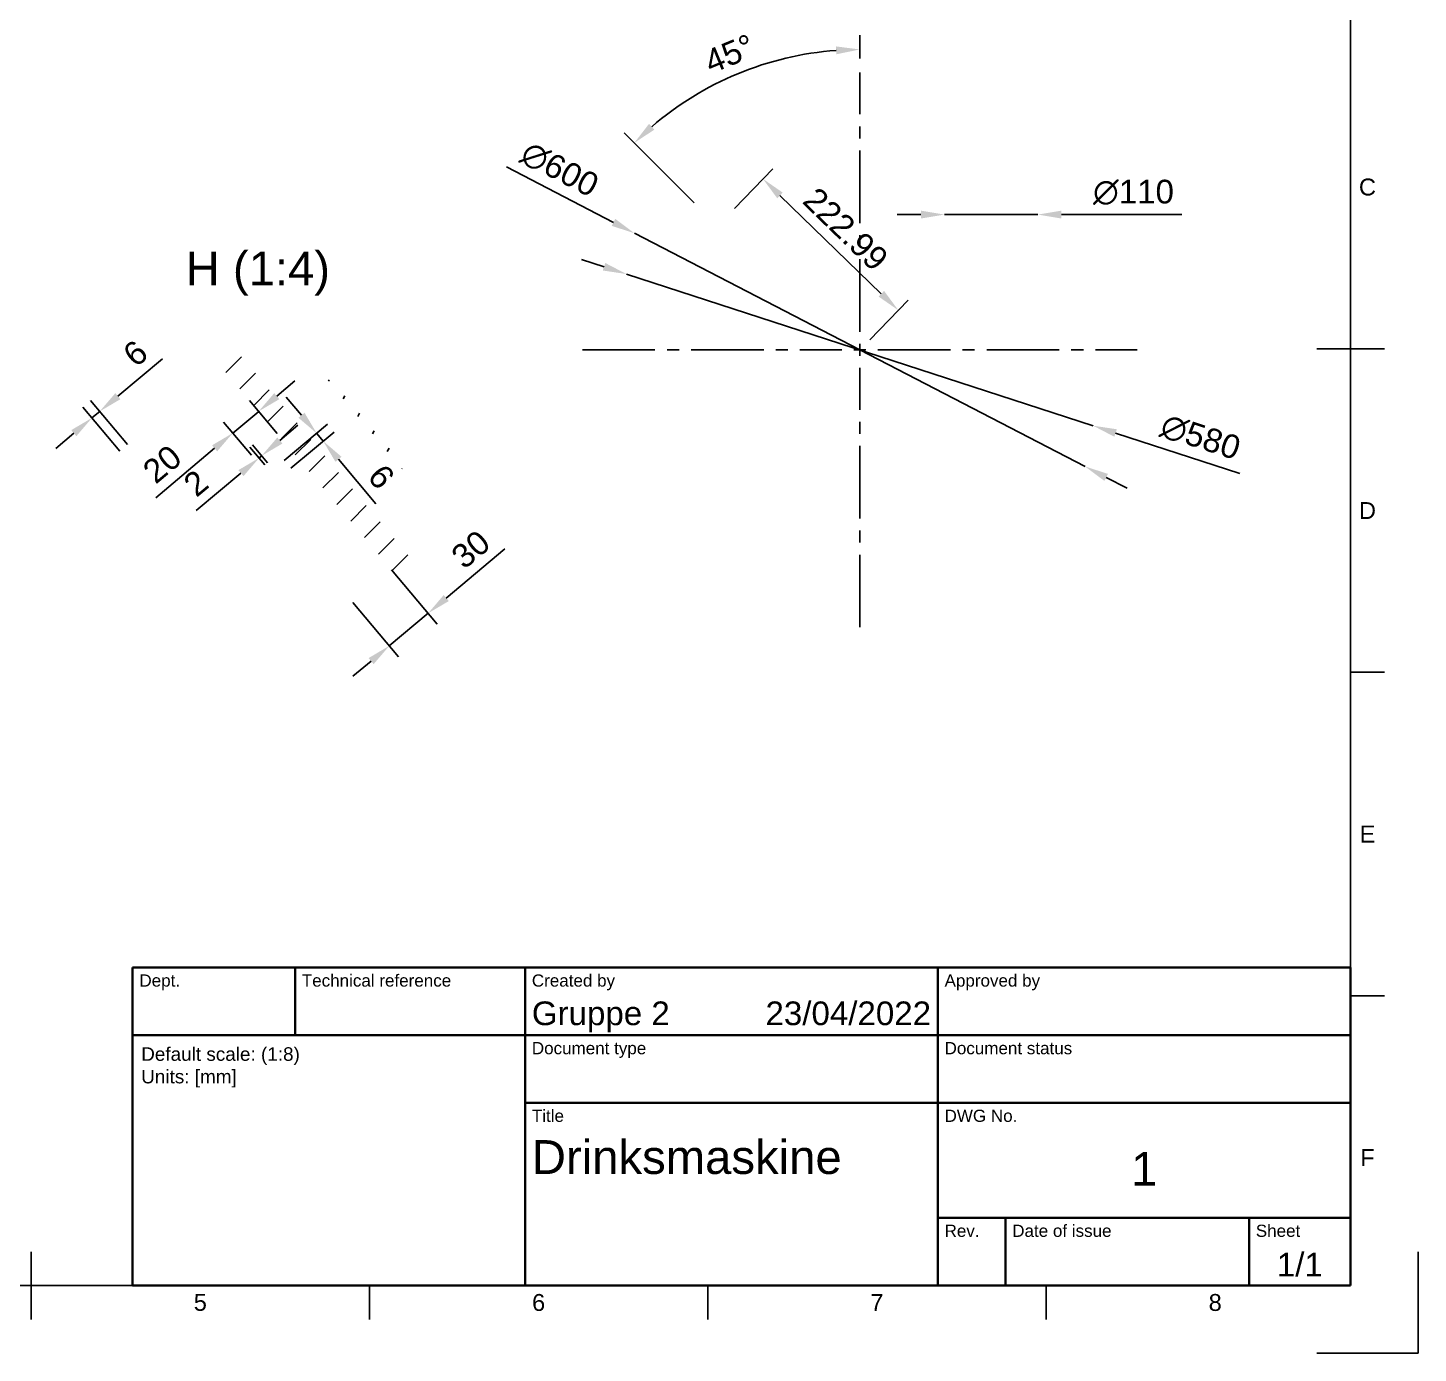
# Paper-space layout 'Sheet1' of a CAD drawing. Header units: millimetres. Extents: x 0 to 420, y 0 to 297.
# Drawn here: x 214.5 to 420, y 0 to 196 of the extents above; entities that cross this region are included whole.
import ezdxf
from ezdxf.enums import TextEntityAlignment as Align

# ---------------------------------------------------------------- set-up
doc = ezdxf.new("R2010")
doc.units = ezdxf.units.MM
doc.header["$LTSCALE"] = 0.75
doc.linetypes.add('CENTER2', pattern=[28.575000000000003, 19.05, -3.175, 3.175, -3.175])
for name, color, linetype, lineweight in [('Annotations', 7, 'Continuous', 25), ('Border', 7, 'Continuous', 25), ('Center Lines', 7, 'CENTER2', 25), ('Dimensions', 7, 'Continuous', 25), ('Hatching', 7, 'Continuous', 25), ('TitleBlock', 7, 'Continuous', 35)]:
    doc.layers.add(name, color=color, linetype=linetype, lineweight=lineweight)
doc.styles.add('FusionTitle', font='Arial.ttf')
doc.styles.get("Standard").update_dxf_attribs({"font": 'Arial.ttf'})
doc.dimstyles.new('ISO-25', dxfattribs={"dimtxt": 3.5, "dimasz": 3.5, "dimexe": 2.1, "dimexo": 2.1, "dimgap": 1.4, "dimtad": 1, "dimzin": 12, "dimdsep": 46, "dimtxsty": 'Standard', "dimcen": 0, "dimclrd": 256, "dimclre": 256, "dimclrt": 256, "dimazin": 3, "dimtp": 0.1, "dimtm": 0.1000000001, "dimtfac": 0.7142857142857143, "dimtmove": 0, "dimatfit": 3, "dimfxl": 1, "dimtzin": 12, "dimarcsym": 0})

# ---------------------------------------------------------------- blocks, each defined once
blk = doc.blocks.new('ISO_A3_SHEET')
at = {"layer": 'Border'}
for p, q in [((410, 287), (410, 10)), ((415, 148.5), (405, 148.5)), ((415, 100.66667), (410, 100.66667)), ((415, 52.83334000000001), (410, 52.83334000000001)), ((215, 5), (215, 15)), ((20, 10), (410, 10)), ((265, 4.999999999999996), (265.0000000000001, 9.999999999999996)), ((315, 4.999999999999996), (315.0000000000001, 9.999999999999996)), ((365, 4.999999999999996), (365, 9.999999999999996))]:
    blk.add_line(p, q, dxfattribs=at)
at = {"layer": 'Defpoints'}
for p, q in [((420, 0), (420, 15)), ((405, 0), (420, 0))]:
    blk.add_line(p, q, dxfattribs=at)
at = {"layer": 'Border', "style": 'FusionTitle'}
for s, p in [('C', (412.5, 172.41667)), ('D', (412.5, 124.58334)), ('E', (412.5, 76.75001000000003)), ('F', (412.5, 28.91668000000003)), ('5', (240, 7.499999999999996)), ('6', (290, 7.499999999999996)), ('7', (339.9999999999999, 7.499999999999996)), ('8', (389.9999999999998, 7.499999999999996))]:
    blk.add_text(s, height=2.5, dxfattribs=at).set_placement(p, align=Align.MIDDLE)
blk = doc.blocks.new('ISO_TITLEBLOCK')
at = {"layer": 'TitleBlock'}
for p, q in [((0, 47), (-180, 47)), ((-180, 47), (-180, 0)), ((-156, 37), (-156, 47)), ((-122, 0), (-122, 47)), ((-61, 0), (-61, 47)), ((0, 0), (0, 47)), ((-180, 37), (0, 37)), ((-122, 27), (0, 27)), ((-61, 10), (0, 10)), ((-51, 0), (-50.99999999999994, 10)), ((-15, 0), (-15, 10)), ((-180, 0), (0, 0))]:
    blk.add_line(p, q, dxfattribs=at)
at = {"layer": 'TitleBlock', "style": 'FusionTitle'}
for s, p in [('Dept.', (-179, 46)), ('Technical reference', (-155, 46)), ('Created by', (-121, 46)), ('Approved by', (-60, 46)), ('Document type', (-121, 36)), ('Document status', (-60, 36)), ('Title', (-121, 26)), ('DWG No.', (-60, 26)), ('Rev.', (-60, 9)), ('Date of issue', (-49.99999999999994, 9)), ('Sheet', (-14, 9))]:
    blk.add_text(s, height=1.8, dxfattribs=at).set_placement(p, align=Align.TOP_LEFT)
for tag, height, p in [('DEPT', 3.5, (-179, 42)), ('TECHNICAL_REFERENCE', 3.5, (-155, 42)), ('CREATED_BY', 3.5, (-121, 42)), ('APPROVED_BY', 3.5, (-60, 42)), ('DOCUMENT_TYPE', 3.5, (-121, 32)), ('DOCUMENT_STATUS', 3.5, (-60, 32)), ('TITLE_1', 5, (-121, 21.5)), ('TITLE_2', 5, (-121, 14)), ('TITLE_3', 5, (-121, 6.5)), ('DATE_OF_ISSUE', 3.5, (-50, 5))]:
    blk.add_attdef(tag, text='', height=height, dxfattribs=at).set_placement(p, align=Align.TOP_LEFT)
for tag, p in [('CREATED_DATE', (-61.99999999999999, 42)), ('APPROVED_DATE', (-0.9928376534788512, 42))]:
    blk.add_attdef(tag, text='', height=3.5, dxfattribs=at).set_placement(p, align=Align.TOP_RIGHT)
for tag, height, p in [('DRAWING_NUMBER', 5, (-30.50000000000001, 19.75143246930423)), ('REV', 3.5, (-56, 4.85)), ('SHEET', 3.5, (-7.5, 4.85))]:
    blk.add_attdef(tag, text='', height=height, dxfattribs=at).set_placement(p, align=Align.TOP_CENTER)
blk = doc.blocks.new('*D24')
at = {"layer": 'Defpoints', "color": 0, "transparency": 16777216}
for p in [(304.1728972389651, 165.577538336112), (370.775389880525, 131.0940934105979)]:
    blk.add_point(p, dxfattribs=at)
at = {"layer": 'Dimensions', "lineweight": -2, "transparency": 16777216}
for p, q in [((285.2320448454758, 175.3841659028649), (301.0647809156923, 167.1867657659693)), ((370.775389880525, 131.0940934105979), (304.1728972389651, 165.577538336112)), ((373.8835062037978, 129.4848659807406), (376.9916225270706, 127.8756385508833))]:
    blk.add_line(p, q, dxfattribs=at)
at = {"layer": 'Dimensions', "transparency": 16777216}
for points in [[(301.3329854873352, 167.7047851531814), (300.7965763440494, 166.6687463787572), (304.1728972389651, 165.577538336112)], [(374.1517107754407, 130.0028853679527), (373.6153016321549, 128.9668465935285), (370.775389880525, 131.0940934105979)]]:
    blk.add_solid(points, dxfattribs=at)
at = {"layer": 'Dimensions', "transparency": 16777216, "insert": (293.1046794261375, 175.0071718066386), "char_height": 3.5, "attachment_point": 5, "rotation": 332.6271351617475}
blk.add_mtext('∅600', dxfattribs=at)
blk = doc.blocks.new('*D25')
at = {"layer": 'Defpoints', "color": 0, "transparency": 16777216}
for p in [(303.0002842175538, 159.5436489402246), (371.9480029019361, 137.1279828064853)]:
    blk.add_point(p, dxfattribs=at)
at = {"layer": 'Dimensions', "lineweight": -2, "transparency": 16777216}
for p, q in [((299.6717736603767, 160.6257845466809), (296.3432631031997, 161.7079201531373)), ((303.0002842175538, 159.5436489402246), (371.9480029019361, 137.1279828064853)), ((393.6229541659798, 130.0812163540091), (375.2765134591132, 136.045847200029))]:
    blk.add_line(p, q, dxfattribs=at)
at = {"layer": 'Dimensions', "transparency": 16777216}
for points in [[(299.8521295947861, 161.1805363062105), (299.4914177259673, 160.0710327871514), (303.0002842175538, 159.5436489402246)], [(375.4568693935227, 136.6005989595585), (375.0961575247039, 135.4910954404994), (371.9480029019361, 137.1279828064853)]]:
    blk.add_solid(points, dxfattribs=at)
at = {"layer": 'Dimensions', "transparency": 16777216, "insert": (387.8251254141999, 135.4202875798174), "char_height": 3.5, "attachment_point": 5, "rotation": 341.9900830514434}
blk.add_mtext('∅580', dxfattribs=at)
blk = doc.blocks.new('*D26')
at = {"layer": 'Defpoints', "color": 0, "transparency": 16777216}
for p in [(350.0109176650251, 168.3384949821055), (363.7609176650251, 168.3384949821053)]:
    blk.add_point(p, dxfattribs=at)
at = {"layer": 'Dimensions', "lineweight": -2, "transparency": 16777216}
for p, q in [((346.5109176650251, 168.3384949821055), (343.0109176650251, 168.3384949821056)), ((350.0109176650251, 168.3384949821055), (363.7609176650251, 168.3384949821053)), ((385.0899081152297, 168.3384949821051), (367.2609176650251, 168.3384949821053))]:
    blk.add_line(p, q, dxfattribs=at)
at = {"layer": 'Dimensions', "transparency": 16777216}
for points in [[(346.5109176650251, 168.9218283154389), (346.5109176650251, 167.7551616487722), (350.0109176650251, 168.3384949821055)], [(367.2609176650251, 168.9218283154386), (367.2609176650251, 167.7551616487719), (363.7609176650251, 168.3384949821053)]]:
    blk.add_solid(points, dxfattribs=at)
at = {"layer": 'Dimensions', "transparency": 16777216, "insert": (377.9254128901275, 171.6233858415868), "char_height": 3.5, "attachment_point": 5}
blk.add_mtext('∅110', dxfattribs=at)
blk = doc.blocks.new('*U59')
at = {"layer": 'Center Lines', "color": 0, "ltscale": 0.75, "transparency": 16777216}
for p, q in [((0, 2.67890625), (0, 41)), ((-41, 0), (-2.678906249999997, 0)), ((2.67890625, 0), (41, 0)), ((0, -41), (0, -2.678906249999997))]:
    blk.add_line(p, q, dxfattribs=at)
at = {"layer": 'Center Lines', "color": 0, "linetype": 'Continuous', "ltscale": 0.75, "transparency": 16777216}
for p, q in [((-0.89296875, 0), (0.89296875, 0)), ((0, -0.89296875), (0, 0.89296875))]:
    blk.add_line(p, q, dxfattribs=at)
blk = doc.blocks.new('*D100')
at = {"layer": 'Defpoints', "color": 0, "transparency": 16777216}
for p in [(266.9243704907102, 117.4398479642234), (261.1790371673177, 112.6189408915746), (273.6736403924186, 109.3963813114739)]:
    blk.add_point(p, dxfattribs=at)
at = {"layer": 'Dimensions', "lineweight": -2, "transparency": 16777216}
for p, q in [((276.3547959433351, 111.6461379453767), (285.010575610032, 118.9091994712534)), ((268.2742244710519, 115.8311546336735), (275.0234943727603, 107.787687980924)), ((262.5288911476594, 111.0102475610247), (269.2781610493678, 102.9667809082752)), ((267.9283070690262, 104.5754742388251), (273.6736403924186, 109.3963813114739)), ((265.2471515181097, 102.3257176049223), (262.5659959671931, 100.0759609710195))]:
    blk.add_line(p, q, dxfattribs=at)
at = {"layer": 'Dimensions', "transparency": 16777216}
for points in [[(275.9798365043513, 112.0929972038628), (276.7297553823189, 111.1992786868907), (273.6736403924186, 109.3963813114739)], [(264.8721920791259, 102.7725768634083), (265.6221109570935, 101.8788583464362), (267.9283070690262, 104.5754742388251)]]:
    blk.add_solid(points, dxfattribs=at)
at = {"layer": 'Dimensions', "transparency": 16777216, "insert": (279.9739286210956, 118.8448492917698), "char_height": 3.5, "attachment_point": 5, "rotation": 39.99999999999815}
blk.add_mtext('30', dxfattribs=at)
blk = doc.blocks.new('*D101')
at = {"layer": 'Defpoints', "color": 0, "transparency": 16777216}
for p in [(244.7948898836488, 136.0341168456313), (252.7275003105705, 134.3590190049993), (248.8972780949756, 131.1450809565666)]:
    blk.add_point(p, dxfattribs=at)
at = {"layer": 'Dimensions', "lineweight": -2, "transparency": 16777216}
for p, q in [((251.3062676501601, 141.497811527967), (253.9874232010765, 143.7475681618699)), ((251.3776463302287, 135.9677123355492), (247.2752581189019, 140.8567482246139)), ((248.6251120992437, 139.2480548940641), (244.7948898836488, 136.0341168456313)), ((247.5474241146338, 132.7537742871164), (243.445035903307, 137.6428101761812)), ((242.1137343327324, 133.7843602117284), (233.4104034761833, 126.4813984999841))]:
    blk.add_line(p, q, dxfattribs=at)
at = {"layer": 'Dimensions', "transparency": 16777216}
for points in [[(250.9313082111763, 141.9446707864531), (251.6812270891439, 141.0509522694809), (248.6251120992437, 139.2480548940641)], [(241.7387748937486, 134.2312194702145), (242.4886937717162, 133.3375009532424), (244.7948898836488, 136.0341168456313)]]:
    blk.add_solid(points, dxfattribs=at)
at = {"layer": 'Dimensions', "transparency": 16777216, "insert": (234.37292350922, 131.4493888594494), "char_height": 3.5, "attachment_point": 5, "rotation": 40.00000000000057}
blk.add_mtext('20', dxfattribs=at)
blk = doc.blocks.new('*D105')
at = {"layer": 'Defpoints', "color": 0, "transparency": 16777216}
for p in [(317.4714644509945, 167.7475899786349), (343.1632561328199, 154.1981081396667), (337.4741435597449, 148.3358158733548)]:
    blk.add_point(p, dxfattribs=at)
at = {"layer": 'Dimensions', "lineweight": -2, "transparency": 16777216}
for p, q in [((318.9339622263537, 169.2546069848659), (324.6230747994286, 175.1168992511778)), ((325.6722720344544, 171.1723859526815), (340.6515611224349, 156.635604431932)), ((338.9366413351041, 149.8428328795858), (344.6257539081791, 155.7051251458977))]:
    blk.add_line(p, q, dxfattribs=at)
at = {"layer": 'Dimensions', "transparency": 16777216}
for points in [[(326.0785214164986, 171.5910017877456), (325.2660226524102, 170.7537701176173), (323.1605770240694, 173.6098822449467)], [(341.0578105044792, 157.0542202669962), (340.2453117403908, 156.2169885968678), (343.1632561328199, 154.1981081396667)]]:
    blk.add_solid(points, dxfattribs=at)
at = {"layer": 'Dimensions', "transparency": 16777216, "insert": (335.3814348598532, 166.1910768221587), "char_height": 3.5, "attachment_point": 5, "rotation": 315.8589190975339}
blk.add_mtext('222.99', dxfattribs=at)
blk = doc.blocks.new('*D106')
at = {"layer": 'Defpoints', "color": 0, "transparency": 16777216}
for p in [(325.2770870668308, 191.1436250606685), (337.474143559745, 189.3358158733549), (314.4927771352461, 168.6049569508236), (318.3288314231831, 164.7689026628866), (337.474143559745, 151.0147221233549)]:
    blk.add_point(p, dxfattribs=at)
at = {"layer": 'Dimensions', "lineweight": -2, "transparency": 16777216}
for p, q in [((337.474143559745, 191.4358158733549), (337.474143559745, 194.8493980111751)), ((313.0078528947544, 170.0898811913154), (302.6662412778238, 180.431492808246))]:
    blk.add_line(p, q, dxfattribs=at)
blk.add_arc((337.474143559745, 145.6235905263248), 47.12580748485036, 94.25629515315366, 130.7437048468464, dxfattribs=at)
at = {"layer": 'Dimensions', "transparency": 16777216}
for points in [[(333.9548957355316, 193.2023577550239), (333.9982194847814, 192.0364957718278), (337.474143559745, 192.7493980111751)], [(307.1131130103775, 180.900320044285), (306.3193586130129, 181.7553434754115), (304.1511655183156, 178.9465685677543)]]:
    blk.add_solid(points, dxfattribs=at)
at = {"layer": 'Dimensions', "transparency": 16777216, "insert": (318.2230045225555, 192.0999514810377), "char_height": 3.5, "attachment_point": 5, "rotation": 22.500000000000004}
blk.add_mtext('45°', dxfattribs=at)
blk = doc.blocks.new('*D107')
at = {"layer": 'Defpoints', "color": 0, "transparency": 16777216}
for p in [(258.1674923070931, 134.8423344669118), (250.8045872606893, 130.6222277113564), (251.768765336364, 129.4731650257702)]:
    blk.add_point(p, dxfattribs=at)
at = {"layer": 'Dimensions', "lineweight": -2, "transparency": 16777216}
for p, q in [((254.9535575975158, 138.6725527034147), (252.7038009636133, 141.3537082543314)), ((252.4132805912394, 131.972081691698), (258.8120075619685, 137.3412511328395)), ((253.3774586669141, 130.8230190061118), (259.7761856376432, 136.1921884472534)), ((257.2033142314184, 135.991397152498), (258.1674923070931, 134.8423344669118)), ((260.4172489409956, 132.1611789159951), (265.9523254943106, 125.5647315482964))]:
    blk.add_line(p, q, dxfattribs=at)
at = {"layer": 'Dimensions', "transparency": 16777216}
for points in [[(255.400416856002, 139.0475121423984), (254.5066983390298, 138.2975932644309), (257.2033142314184, 135.991397152498)], [(260.8641081994818, 132.5361383549788), (259.9703896825096, 131.7862194770113), (258.1674923070931, 134.8423344669118)]]:
    blk.add_solid(points, dxfattribs=at)
at = {"layer": 'Dimensions', "transparency": 16777216, "insert": (266.7510533551493, 129.5709450764667), "char_height": 3.5, "attachment_point": 5, "rotation": 309.99999999999295}
blk.add_mtext('6', dxfattribs=at)
blk = doc.blocks.new('*D108')
at = {"layer": 'Defpoints', "color": 0, "transparency": 16777216}
for p in [(225.1330764463951, 139.241743897211), (229.4450910821236, 131.7692992234705), (230.5941577468024, 132.7334806380002)]:
    blk.add_point(p, dxfattribs=at)
at = {"layer": 'Dimensions', "lineweight": -2, "transparency": 16777216}
for p, q in [((227.8142319973118, 141.4915005311136), (234.4106793650105, 147.0265770844287)), ((228.0952371017821, 133.3779925540205), (222.6341558013749, 139.8862558132313)), ((229.2443037664608, 134.3421739685502), (223.7832224660536, 140.850437227761)), ((223.9840097817165, 138.2775624826812), (225.1330764463951, 139.241743897211)), ((221.3028542307998, 136.0278058487787), (218.6216986798831, 133.7780492148761))]:
    blk.add_line(p, q, dxfattribs=at)
at = {"layer": 'Dimensions', "transparency": 16777216}
for points in [[(227.4392725583281, 141.9383597895997), (228.1891914362956, 141.0446412726275), (225.1330764463951, 139.241743897211)], [(220.927894791816, 136.4746651072648), (221.6778136697835, 135.5809465902925), (223.9840097817165, 138.2775624826812)]]:
    blk.add_solid(points, dxfattribs=at)
at = {"layer": 'Dimensions', "transparency": 16777216, "insert": (230.4044658368401, 147.8253049452673), "char_height": 3.5, "attachment_point": 5, "rotation": 39.99999999999368}
blk.add_mtext('6', dxfattribs=at)
blk = doc.blocks.new('*D111')
at = {"layer": 'Defpoints', "color": 0, "transparency": 16777216}
for p in [(248.6905418332769, 132.36378703095), (250.9029215861809, 129.7271755122468), (251.2859438077402, 130.0485693170902)]:
    blk.add_point(p, dxfattribs=at)
at = {"layer": 'Dimensions', "lineweight": -2, "transparency": 16777216}
for p, q in [((251.7547196057515, 134.9349374696978), (254.4358751566668, 137.184694103602)), ((249.5530676058384, 131.3358688427959), (247.3406878529344, 133.9724803614992)), ((249.9360898273976, 131.6572626476394), (247.7237100744937, 134.2938741663426)), ((249.0735640548362, 132.6851808357935), (248.6905418332769, 132.36378703095)), ((246.0093862823617, 130.1140303970458), (239.4074522389142, 124.5743499761266))]:
    blk.add_line(p, q, dxfattribs=at)
at = {"layer": 'Dimensions', "transparency": 16777216}
for points in [[(251.3797601667675, 135.3817967281836), (252.1296790447356, 134.4880782112119), (249.0735640548362, 132.6851808357935)], [(245.6344268433776, 130.5608896555317), (246.3843457213457, 129.6671711385599), (248.6905418332769, 132.36378703095)]]:
    blk.add_solid(points, dxfattribs=at)
at = {"layer": 'Dimensions', "transparency": 16777216, "insert": (239.3384566470664, 128.63783854121), "char_height": 3.5, "attachment_point": 5, "rotation": 40.00000000002932}
blk.add_mtext('2', dxfattribs=at)

psp = doc.layouts.new('Sheet1')

# ---------------------------------------------------------------- hatches: boundary and pattern name
at = {"layer": 'Hatching'}
h = psp.add_hatch(dxfattribs=at)
h.set_pattern_fill('ANSI31', color=256, angle=1.90833280887811e-14, style=0)
h.set_pattern_definition([(45.00000000000001, (0, 0), (-2.245064030267289, 2.245064030267288), [])])
edge = h.paths.add_edge_path(flags=0)
edge.add_ellipse((246.4616383754049, 122.5743001195334), major_axis=(-24.31115398837417, 4.664720311061505), ratio=1, start_angle=170.8554678696197, end_angle=180)
edge.add_line((270.7727923637791, 117.9095798084718), (246.0893732344997, 147.3261332332991))
edge.add_ellipse((246.4616383754053, 122.5743001195331), major_axis=(4.301230561832544, -24.37808933203781), ratio=1, start_angle=170.8554678696197, end_angle=180)
edge.add_line((242.1604078135728, 146.9523894515709), (269.7224689044327, 114.1052041272375))
h = psp.add_hatch(dxfattribs=at)
h.set_pattern_fill('ANSI31', color=256, angle=15.00000000000002, style=0)
h.set_pattern_definition([(60.00000000000002, (0, 0), (-2.749630657015593, 1.587499999999999), [])])
edge = h.paths.add_edge_path(flags=0)
edge.add_ellipse((246.46163837541, 122.5743001195349), major_axis=(-22.84970052231514, -9.522762722399351), ratio=1, start_angle=176.469983555085, end_angle=180)
edge.add_line((269.311338897725, 132.0970628419343), (259.8075377904573, 143.4232519548214))
edge.add_ellipse((246.461638375405, 122.5743001195329), major_axis=(-12.03687797739287, -21.63112092297179), ratio=1, start_angle=176.4699835550858, end_angle=180)
edge.add_line((258.4985163527979, 144.2054210425047), (269.8543158922656, 130.6721061445644))

# ---------------------------------------------------------------- block references
at = {"layer": 'Border'}
psp.add_blockref('ISO_A3_SHEET', (0, 0), dxfattribs=at)
at = {"layer": 'Center Lines', "ltscale": 0.75}
psp.add_blockref('*U59', (337.474143559745, 148.3358158733549), dxfattribs=at)
at = {"layer": 'TitleBlock'}
psp.add_blockref('ISO_TITLEBLOCK', (409.9999997691789, 10.00000048458233), dxfattribs=at).add_auto_attribs({'CREATED_DATE': '23/04/2022', 'SHEET': '1/1', 'DRAWING_NUMBER': '1', 'TITLE_1': 'Drinksmaskine', 'CREATED_BY': 'Gruppe 2'})

# ---------------------------------------------------------------- texts
at = {"layer": 'Annotations', "insert": (248.5021220054566, 156.37485031689), "char_height": 5, "width": 23.03547066848567, "attachment_point": 8}
psp.add_mtext('H (1:4)', dxfattribs=at)
at = {"layer": 'Annotations', "insert": (231.2632044867816, 45.22727273718528), "char_height": 2, "attachment_point": 1}
psp.add_mtext_dynamic_manual_height_columns('Default scale: (1:8)^JUnits: [mm]', width=42.45404123303138, gutter_width=17.5, heights=[7.387378828883815], dxfattribs=at)

# ---------------------------------------------------------------- dimensions: what is measured, and where the dimension line sits
at = {"layer": 'Dimensions'}
dim = psp.add_angular_dim_2l(base=(325.2770870668308, 191.1436250606685), line1=((337.474143559745, 151.0147221233549), (337.474143559745, 189.3358158733549)), line2=((318.3288314231831, 164.7689026628866), (314.4927771352461, 168.6049569508236)), dimstyle='ISO-25', override={"dimpost": ''}, dxfattribs=at)
dim.commit()
dim.dimension.update_dxf_attribs({"geometry": '*D106', "text_midpoint": (318.2230045225555, 192.0999514810377)})
for p1, p2, picture, middle in [((370.775389880525, 131.0940934105979), (304.1728972389651, 165.577538336112), '*D24', (291.5943547189474, 172.0900795493459)), ((303.0002842175538, 159.5436489402246), (371.9480029019361, 137.1279828064853), '*D25', (386.8094975963804, 132.2963464641148))]:
    dim = psp.add_diameter_dim_2p(p1=p1, p2=p2, dimstyle='ISO-25', override={"dimlfac": -8}, dxfattribs=at)
    dim.commit()
    dim.dimension.update_dxf_attribs({"geometry": picture, "text_midpoint": middle, "dimtype": 163})
for p1, p2, distance, override, picture, middle in [((317.4714644509945, 167.7475899786349), (337.474143559745, 148.3358158733548), 8.168994582246905, {"dimlfac": -8, "dimclrd": 256, "dimclre": 256}, '*D105', (335.3814348598532, 166.1910768221587)), ((229.4450910821237, 131.7692992234705), (230.5941577468024, 132.7334806380002), 8.495934299466501, {"dimlfac": -4, "dimclrd": 256, "dimclre": 256}, '*D108', (230.4044658368401, 147.8253049452673)), ((252.7275003105705, 134.3590190049993), (248.8972780949756, 131.1450809565666), -6.3821830873922565, {"dimlfac": -4, "dimclrd": 256, "dimclre": 256}, '*D101', (234.37292350922, 131.4493888594494)), ((250.8045872606893, 130.6222277113564), (251.768765336364, 129.4731650257702), 8.352944830035984, {"dimlfac": -4, "dimclrd": 256, "dimclre": 256}, '*D107', (266.7510533551493, 129.5709450764667)), ((251.2859438077402, 130.0485693170902), (250.9029215861809, 129.7271755122468), -3.441851895654129, {"dimlfac": -4, "dimclrd": 256, "dimclre": 256}, '*D111', (239.3384566470664, 128.63783854121)), ((261.1790371673177, 112.6189408915746), (266.9243704907102, 117.4398479642235), -10.500000000000068, {"dimlfac": -4, "dimclrd": 256, "dimclre": 256}, '*D100', (279.9739286210956, 118.8448492917698))]:
    dim = psp.add_aligned_dim(p1=p1, p2=p2, distance=distance, dimstyle='ISO-25', override=override, dxfattribs=at)
    dim.commit()
    dim.dimension.update_dxf_attribs({"geometry": picture, "text_midpoint": middle})
dim = psp.add_diameter_dim_2p(p1=(350.0109176650251, 168.3384949821055), p2=(363.7609176650251, 168.3384949821053), dimstyle='ISO-25', override={"dimlfac": -8}, dxfattribs=at)
dim.commit()
dim.dimension.update_dxf_attribs({"geometry": '*D26', "text_midpoint": (377.9254128901274, 168.3384949821052)})

doc.saveas('drawing.dxf')
